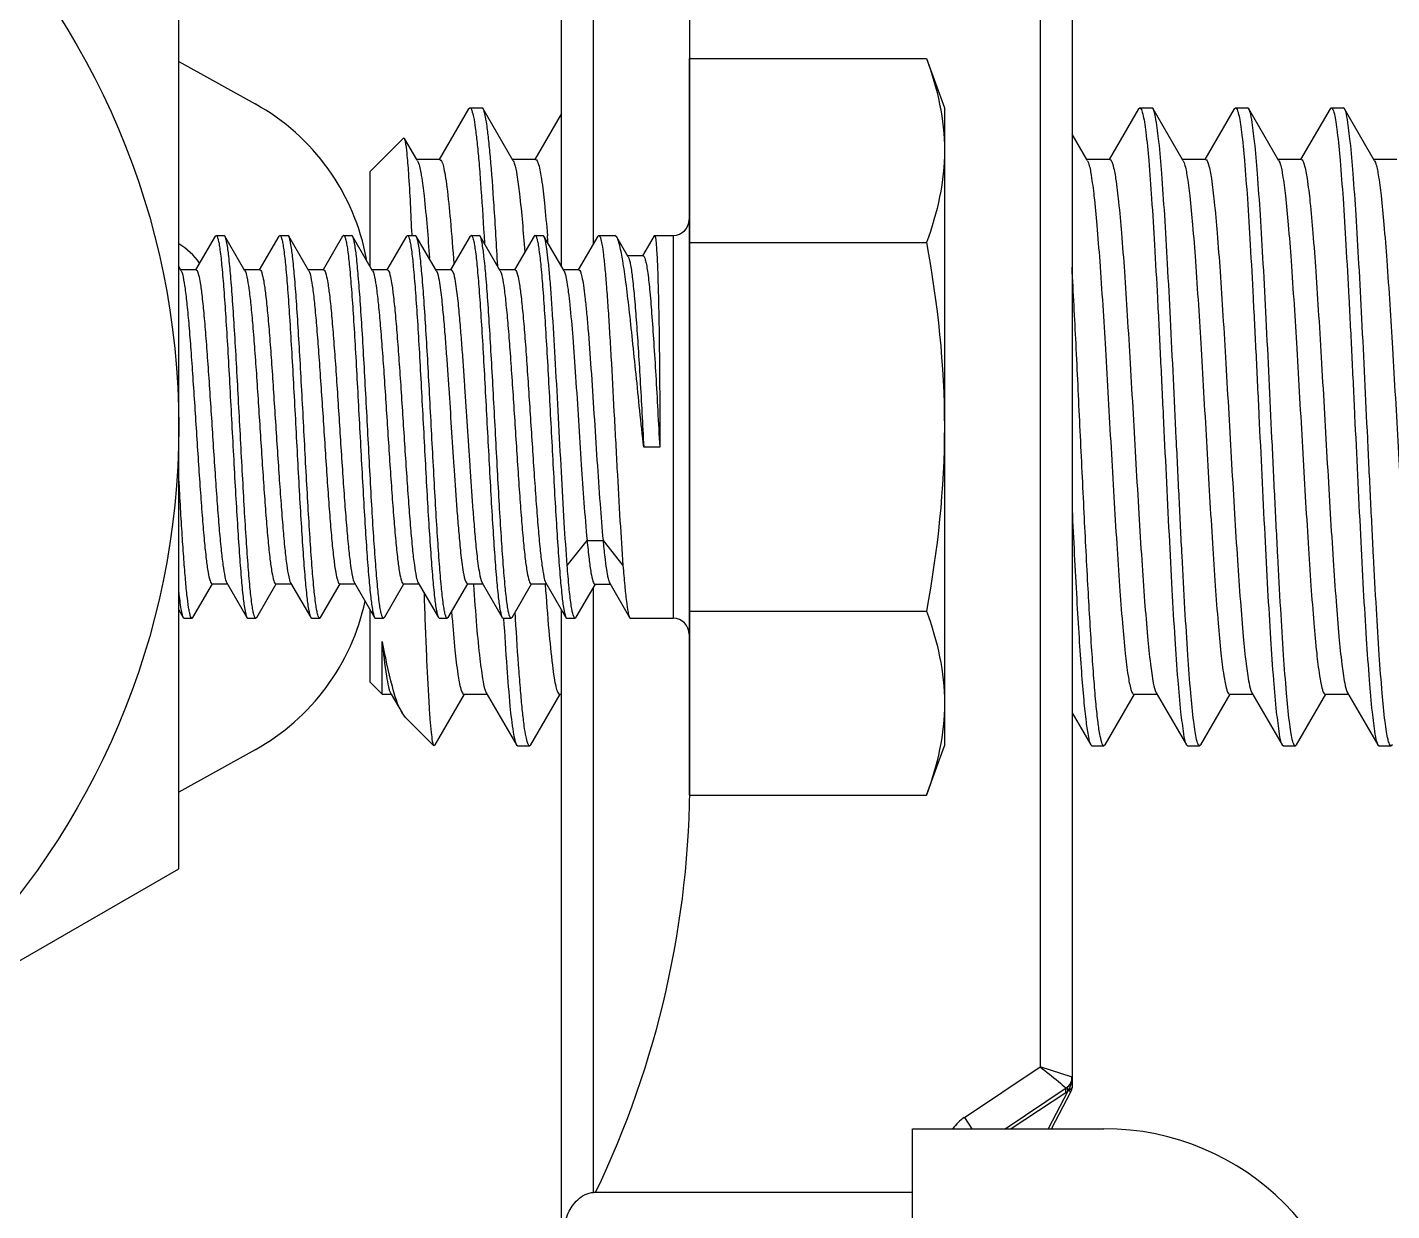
# Model space of a CAD drawing. Extents: x 27938 to 650306, y -92720 to 1524912.
# Drawn here: x 293919.2 to 294109.4, y 822483.8 to 822648.8 of the extents above; entities that cross this region are included whole.
import ezdxf

# ---------------------------------------------------------------- set-up
doc = ezdxf.new("R2010")
doc.units = 0
doc.header["$LTSCALE"] = 1000
doc.header["$MEASUREMENT"] = 0

msp = doc.modelspace()

# ---------------------------------------------------------------- linework, layer by layer
at = {"linetype": 'Continuous'}
for p, q in [((293998.14, 822618.6), (293998.14, 822748.79)), ((293993.69, 822615.42), (293993.69, 822744.34)), ((294011.59, 822544.12), (294011.59, 822716.43)), ((294060.42, 822682.34), (294060.42, 822503.82)), ((294064.87, 822683.77), (294064.87, 822500.97)), ((293940.3, 822531.44), (293940.3, 822654.73)), ((293940.3, 822644.02), (293950.95, 822638.11)), ((294011.48, 822644.45), (294011.48, 822541.71)), ((294011.48, 822644.45), (294044.57, 822644.45)), ((294044.57, 822644.45), (294047.07, 822637.57)), ((293980.72, 822637.42), (293976.61, 822630.36)), ((293980.72, 822637.42), (293980.89, 822637.57)), ((293980.89, 822637.57), (293982.57, 822637.57)), ((293980.89, 822637.57), (293982.57, 822637.57)), ((293980.89, 822637.57), (293980.92, 822637.57)), ((293982.74, 822637.42), (293982.57, 822637.57)), ((293986.94, 822630.18), (293982.74, 822637.42)), ((293993.69, 822636.77), (293989.96, 822630.36)), ((294047.07, 822637.57), (294047.07, 822548.59)), ((294074.14, 822637.42), (294070.04, 822630.36)), ((294074.14, 822637.42), (294074.32, 822637.57)), ((294074.32, 822637.57), (294075.99, 822637.57)), ((294074.32, 822637.57), (294075.99, 822637.57)), ((294074.32, 822637.57), (294074.34, 822637.57)), ((294076.16, 822637.42), (294075.99, 822637.57)), ((294080.36, 822630.18), (294076.16, 822637.42)), ((294087.49, 822637.42), (294083.38, 822630.36)), ((294087.49, 822637.42), (294087.66, 822637.57)), ((294087.66, 822637.57), (294089.34, 822637.57)), ((294087.66, 822637.57), (294089.34, 822637.57)), ((294087.66, 822637.57), (294087.69, 822637.57)), ((294089.51, 822637.42), (294089.34, 822637.57)), ((294093.71, 822630.18), (294089.51, 822637.42)), ((294100.84, 822637.42), (294096.73, 822630.36)), ((294100.84, 822637.42), (294101.01, 822637.57)), ((294101.01, 822637.57), (294102.68, 822637.57)), ((294101.01, 822637.57), (294102.68, 822637.57)), ((294101.01, 822637.57), (294101.03, 822637.57)), ((294102.86, 822637.42), (294102.68, 822637.57)), ((294107.05, 822630.18), (294102.86, 822637.42)), ((293966.99, 822628.67), (293971.66, 822633.34)), ((293971.78, 822633.29), (293971.66, 822633.34)), ((293973.49, 822630.36), (293971.78, 822633.29)), ((294066.91, 822630.36), (294064.87, 822633.88)), ((293966.99, 822615.42), (293966.99, 822628.67)), ((293973.59, 822630.18), (293973.49, 822630.36)), ((293976.72, 822630.36), (293973.49, 822630.36)), ((293990.06, 822630.36), (293986.83, 822630.36)), ((294067.01, 822630.18), (294066.91, 822630.36)), ((294070.14, 822630.36), (294066.91, 822630.36)), ((294067.01, 822630.18), (294067.14, 822629.91)), ((294083.49, 822630.36), (294080.25, 822630.36)), ((294080.36, 822630.18), (294080.48, 822629.92)), ((294096.83, 822630.36), (294093.6, 822630.36)), ((294093.71, 822630.18), (294093.82, 822629.93)), ((294110.18, 822630.36), (294106.95, 822630.36)), ((294107.05, 822630.18), (294107.16, 822629.94)), ((293945.37, 822619.66), (293942.63, 822614.97)), ((293945.37, 822619.66), (293945.5, 822619.77)), ((293945.5, 822619.77), (293946.61, 822619.77)), ((293945.5, 822619.77), (293946.61, 822619.77)), ((293946.74, 822619.66), (293946.61, 822619.77)), ((293949.54, 822614.83), (293946.74, 822619.66)), ((293954.26, 822619.66), (293951.53, 822614.97)), ((293954.26, 822619.66), (293954.39, 822619.77)), ((293954.39, 822619.77), (293955.51, 822619.77)), ((293954.39, 822619.77), (293955.51, 822619.77)), ((293955.64, 822619.66), (293955.51, 822619.77)), ((293958.44, 822614.83), (293955.64, 822619.66)), ((293963.16, 822619.66), (293960.43, 822614.97)), ((293963.16, 822619.66), (293963.29, 822619.77)), ((293963.29, 822619.77), (293964.41, 822619.77)), ((293963.29, 822619.77), (293964.41, 822619.77)), ((293964.54, 822619.66), (293964.41, 822619.77)), ((293967.34, 822614.83), (293964.54, 822619.66)), ((293972.06, 822619.66), (293969.33, 822614.97)), ((293972.06, 822619.66), (293972.19, 822619.77)), ((293972.19, 822619.77), (293973.3, 822619.77)), ((293972.19, 822619.77), (293973.3, 822619.77)), ((293972.83, 822619.86), (293972.83, 822619.91)), ((293973.43, 822619.66), (293973.3, 822619.77)), ((293976.24, 822614.83), (293973.43, 822619.66)), ((293980.96, 822619.66), (293978.22, 822614.97)), ((293980.96, 822619.66), (293981.09, 822619.77)), ((293981.09, 822619.77), (293982.2, 822619.77)), ((293981.09, 822619.77), (293982.2, 822619.77)), ((293982.33, 822619.66), (293982.2, 822619.77)), ((293985.13, 822614.83), (293982.33, 822619.66)), ((293982.87, 822619.74), (293982.87, 822619.7)), ((293982.87, 822619.7), (293982.93, 822618.69)), ((293989.85, 822619.66), (293987.12, 822614.97)), ((293989.85, 822619.66), (293989.98, 822619.77)), ((293989.98, 822619.77), (293991.1, 822619.77)), ((293989.98, 822619.77), (293991.1, 822619.77)), ((293991.23, 822619.66), (293991.1, 822619.77)), ((293994.03, 822614.83), (293991.23, 822619.66)), ((293998.75, 822619.66), (293996.02, 822614.97)), ((293998.75, 822619.66), (293998.88, 822619.77)), ((293998.88, 822619.77), (294001.11, 822619.77)), ((293998.88, 822619.77), (294001.11, 822619.77)), ((294001.39, 822619.53), (294001.11, 822619.77)), ((294002.98, 822616.8), (294001.39, 822619.53)), ((294006.62, 822619.74), (294004.99, 822616.92)), ((294006.62, 822619.74), (294006.66, 822619.77)), ((294006.66, 822619.77), (294009.26, 822619.77)), ((294006.66, 822619.77), (294009.26, 822619.77)), ((294009.26, 822619.77), (294009.26, 822566.39)), ((294011.48, 822618.77), (294044.57, 822618.77)), ((293940.65, 822614.83), (293940.3, 822615.42)), ((294005.06, 822616.92), (294002.91, 822616.92)), ((293942.71, 822614.97), (293940.57, 822614.97)), ((293951.61, 822614.97), (293949.46, 822614.97)), ((293960.51, 822614.97), (293958.36, 822614.97)), ((293969.4, 822614.97), (293967.26, 822614.97)), ((293978.3, 822614.97), (293976.16, 822614.97)), ((293987.2, 822614.97), (293985.05, 822614.97)), ((293996.1, 822614.97), (293993.95, 822614.97)), ((294007.37, 822590.25), (294005.14, 822590.25)), ((293994.47, 822573.74), (293997.24, 822577.22)), ((293997.24, 822577.22), (293999.47, 822577.22)), ((293999.47, 822577.22), (294002.25, 822573.74)), ((293942.29, 822566.5), (293945.01, 822571.19)), ((293944.94, 822571.19), (293947.08, 822571.19)), ((293947, 822571.33), (293949.82, 822566.5)), ((293951.19, 822566.5), (293953.91, 822571.19)), ((293953.83, 822571.19), (293955.98, 822571.19)), ((293955.9, 822571.33), (293958.71, 822566.5)), ((293960.09, 822566.5), (293962.81, 822571.19)), ((293962.73, 822571.19), (293964.88, 822571.19)), ((293964.8, 822571.33), (293967.61, 822566.5)), ((293968.98, 822566.5), (293971.71, 822571.19)), ((293971.63, 822571.19), (293973.77, 822571.19)), ((293973.7, 822571.33), (293976.51, 822566.5)), ((293977.88, 822566.5), (293980.6, 822571.19)), ((293980.53, 822571.19), (293982.67, 822571.19)), ((293982.59, 822571.33), (293985.41, 822566.5)), ((293986.78, 822566.5), (293989.5, 822571.19)), ((293989.42, 822571.19), (293991.57, 822571.19)), ((293991.39, 822571.23), (293991.4, 822571.08)), ((293991.49, 822571.33), (293994.3, 822566.5)), ((293995.74, 822566.52), (293998.41, 822571.13)), ((293998.14, 822486.31), (293998.14, 822570.65)), ((293998.33, 822571.13), (294000.48, 822571.13)), ((294000.4, 822571.26), (294003.18, 822566.49)), ((293940.3, 822567.56), (293940.92, 822566.5)), ((293940.92, 822566.5), (293941.05, 822566.39)), ((293941.05, 822566.39), (293942.16, 822566.39)), ((293941.05, 822566.39), (293942.16, 822566.39)), ((293942.29, 822566.5), (293942.16, 822566.39)), ((293949.82, 822566.5), (293949.94, 822566.39)), ((293949.94, 822566.39), (293951.06, 822566.39)), ((293949.94, 822566.39), (293951.06, 822566.39)), ((293951.19, 822566.5), (293951.06, 822566.39)), ((293958.71, 822566.5), (293958.84, 822566.39)), ((293958.84, 822566.39), (293959.96, 822566.39)), ((293958.84, 822566.39), (293959.96, 822566.39)), ((293959.98, 822566.39), (293959.96, 822566.39)), ((293960.09, 822566.5), (293959.98, 822566.39)), ((293966.99, 822557.49), (293966.99, 822567.56)), ((293967.61, 822566.5), (293967.74, 822566.39)), ((293967.74, 822566.39), (293968.85, 822566.39)), ((293967.74, 822566.39), (293968.85, 822566.39)), ((293968.98, 822566.5), (293968.85, 822566.39)), ((293976.51, 822566.5), (293976.64, 822566.39)), ((293976.64, 822566.39), (293977.75, 822566.39)), ((293976.64, 822566.39), (293977.75, 822566.39)), ((293977.88, 822566.5), (293977.75, 822566.39)), ((293985.41, 822566.5), (293985.53, 822566.39)), ((293985.53, 822566.39), (293986.65, 822566.39)), ((293985.53, 822566.39), (293986.65, 822566.39)), ((293986.78, 822566.5), (293986.65, 822566.39)), ((293987.26, 822566.52), (293987.22, 822567.21)), ((293987.27, 822566.32), (293987.26, 822566.52)), ((293993.69, 822441.82), (293993.69, 822567.56)), ((293994.3, 822566.5), (293994.43, 822566.39)), ((293994.43, 822566.39), (293995.58, 822566.39)), ((293994.43, 822566.39), (293995.58, 822566.39)), ((293995.74, 822566.52), (293995.58, 822566.39)), ((294003.18, 822566.49), (294003.29, 822566.39)), ((294003.29, 822566.39), (294009.26, 822566.39)), ((294003.29, 822566.39), (294009.26, 822566.39)), ((294011.48, 822567.4), (294044.57, 822567.4)), ((293968.69, 822555.8), (293968.69, 822563.17)), ((293966.99, 822557.49), (293968.69, 822555.8)), ((293968.69, 822555.8), (293969.94, 822555.8)), ((293969.84, 822555.98), (293969.94, 822555.8)), ((293969.94, 822555.8), (293971.46, 822553.2)), ((293976.07, 822548.75), (293980.16, 822555.8)), ((293980.05, 822555.8), (293983.29, 822555.8)), ((293983.18, 822555.98), (293987.39, 822548.74)), ((293989.41, 822548.75), (293993.5, 822555.8)), ((293993.4, 822555.8), (293993.69, 822555.8)), ((294069.49, 822548.75), (294073.58, 822555.8)), ((294073.48, 822555.8), (294076.71, 822555.8)), ((294076.61, 822555.98), (294080.82, 822548.74)), ((294082.84, 822548.75), (294086.93, 822555.8)), ((294086.82, 822555.8), (294090.06, 822555.8)), ((294089.95, 822555.98), (294094.16, 822548.74)), ((294096.18, 822548.75), (294100.27, 822555.8)), ((294100.17, 822555.8), (294103.4, 822555.8)), ((294103.3, 822555.98), (294107.51, 822548.74)), ((293971.92, 822552.57), (293971.46, 822553.2)), ((293971.92, 822552.57), (293975.89, 822548.59)), ((294064.87, 822553.22), (294067.47, 822548.74)), ((293950.95, 822548.05), (293940.3, 822542.15)), ((293975.89, 822548.59), (293975.87, 822548.63)), ((293976.07, 822548.75), (293975.89, 822548.59)), ((293987.39, 822548.74), (293987.57, 822548.59)), ((293987.57, 822548.59), (293989.24, 822548.59)), ((293987.57, 822548.59), (293989.24, 822548.59)), ((293989.24, 822548.59), (293989.21, 822548.6)), ((293989.41, 822548.75), (293989.24, 822548.59)), ((294044.57, 822541.71), (294047.07, 822548.59)), ((294067.47, 822548.74), (294067.64, 822548.59)), ((294067.64, 822548.59), (294069.32, 822548.59)), ((294067.64, 822548.59), (294069.32, 822548.59)), ((294069.32, 822548.59), (294069.29, 822548.6)), ((294069.49, 822548.75), (294069.32, 822548.59)), ((294080.82, 822548.74), (294080.99, 822548.59)), ((294080.99, 822548.59), (294082.66, 822548.59)), ((294080.99, 822548.59), (294082.66, 822548.59)), ((294082.66, 822548.59), (294082.64, 822548.6)), ((294082.84, 822548.75), (294082.66, 822548.59)), ((294094.16, 822548.74), (294094.34, 822548.59)), ((294094.34, 822548.59), (294096.01, 822548.59)), ((294094.34, 822548.59), (294096.01, 822548.59)), ((294096.01, 822548.59), (294095.98, 822548.6)), ((294096.18, 822548.75), (294096.01, 822548.59)), ((294107.51, 822548.74), (294107.68, 822548.59)), ((294107.68, 822548.59), (294109.36, 822548.59)), ((294107.68, 822548.59), (294109.36, 822548.59)), ((294109.36, 822548.59), (294109.33, 822548.6)), ((294109.53, 822548.75), (294109.36, 822548.59)), ((294011.48, 822541.71), (294044.57, 822541.71)), ((293833.53, 822469.79), (293940.3, 822531.44)), ((294049.85, 822496.77), (294060.42, 822503.82)), ((294064.87, 822502.39), (294060.42, 822503.82)), ((294055.52, 822495.21), (294064.07, 822500.91)), ((294064, 822500.22), (294056.4, 822495.21)), ((294064.29, 822500.44), (294061.54, 822495.21)), ((294062, 822495.21), (294064.71, 822500.34)), ((294064.19, 822500.7), (294064.29, 822500.44)), ((294064.25, 822500.97), (294064.26, 822501.03)), ((294064.26, 822501.03), (294064.3, 822501.09)), ((294064.33, 822500.48), (294064.29, 822500.44)), ((294064.36, 822500.53), (294064.33, 822500.48)), ((294064.35, 822500.54), (294064.72, 822500.34)), ((294049.85, 822496.77), (294050.89, 822495.21)), ((294042.62, 822472.97), (294042.62, 822495.21)), ((294042.62, 822495.21), (294069.32, 822495.21)), ((294042.62, 822486.31), (293998.14, 822486.31))]:
    msp.add_line(p, q, dxfattribs=at)
msp.add_circle((293833.53, 822593.08), 106.77, dxfattribs=at)
for centre, radius, start, end in [((293935.85, 822610.88), 31.14, 10.3451, 61), ((294009.26, 822622), 2.22, 270, 0), ((293945.5, 822619.7), 0.076, 79.1048, 89.9615), ((293954.39, 822619.7), 0.076, 79.2688, 89.9632), ((293963.29, 822619.7), 0.076, 79.0989, 89.9614), ((293972.19, 822619.7), 0.076, 79.2557, 89.963), ((293981.09, 822619.7), 0.076, 79.0953, 89.9614), ((293989.98, 822619.7), 0.076, 79.2241, 89.9627), ((293654.45, 822592.26), 338.38, 4.4984, 4.6578), ((293998.88, 822619.7), 0.0759, 79.6399, 89.9669), ((293935.85, 822610.88), 8.9, 34.3268, 59.8898), ((293935.85, 822575.29), 31.14, 299, 347.8939), ((293942.16, 822566.47), 0.076, 258.9741, 269.9601), ((293951.06, 822566.47), 0.076, 258.9891, 269.9603), ((293968.85, 822566.47), 0.076, 258.9914, 269.9603), ((293977.75, 822566.47), 0.0761, 258.9113, 269.9594), ((294314.47, 822593.81), 337.18, 184.5127, 184.6506), ((293986.65, 822566.47), 0.076, 259.0043, 269.9604), ((293995.58, 822566.48), 0.0861, 264.1854, 269.9947), ((294009.26, 822564.16), 2.22, 0, 90), ((293878.05, 822544.12), 133.54, 334.351, 0), ((294063.09, 822502.39), 1.78, 303.6901, 0), ((294060.81, 822502.39), 4.05, 350.5318, 0.0397), ((294062.3, 822502.82), 3.1, 303.3657, 309.9733), ((294064.17, 822501.34), 0.816, 283.0088, 289.662), ((294062.29, 822501.88), 2.49, 327.7436, 331.1962), ((294064.13, 822501.44), 0.928, 289.6457, 294.8196), ((294062.17, 822501.95), 2.62, 331.176, 332.2111), ((294061.99, 822502.04), 2.82, 332.2609, 337.0902), ((294064.08, 822501.56), 1.05, 294.8124, 299.1852), ((294061.67, 822502.17), 3.16, 337.0808, 341.6139), ((294064.02, 822501.67), 1.18, 299.1761, 302.7458), ((294064.09, 822501.56), 1.04, 302.6852, 304.7374), ((294053.3, 822491.59), 6.23, 123.6901, 144.1235), ((294069.32, 822459.62), 35.59, 0, 90)]:
    msp.add_arc(centre, radius, start, end, dxfattribs=at)
for points, knots in [([(294044.57, 822644.45), (294045.33, 822642.37), (294046.59, 822638.16), (294047.07, 822633.77), (294047.07, 822631.61)], [0, 0, 0, 0, 0.506411, 1, 1, 1, 1]), ([(293980.92, 822637.57), (293981.06, 822637.53), (293981.24, 822637), (293981.46, 822636.14), (293981.68, 822634.6), (293981.92, 822632.58), (293982.16, 822630.02), (293982.5, 822625.69), (293982.72, 822622.21), (293982.87, 822619.74)], [0, 0, 0, 0, 0.023672, 0.077003, 0.161165, 0.275446, 0.418458, 0.588412, 1, 1, 1, 1]), ([(293984.78, 822615.53), (293984.62, 822618.36), (293984.32, 822623.42), (293983.9, 822629.35), (293983.53, 822633.1), (293983.3, 822635.08), (293983.05, 822636.46), (293982.87, 822637.19), (293982.74, 822637.42)], [0, 0, 0, 0, 0.385911, 0.691592, 0.808742, 0.899832, 0.963715, 1, 1, 1, 1]), ([(294074.34, 822637.57), (294074.45, 822637.54), (294074.61, 822637.18), (294074.78, 822636.56), (294074.98, 822635.49), (294075.27, 822633.36), (294075.61, 822629.78), (294076, 822624.53), (294076.39, 822618.15), (294076.79, 822610.86), (294077.18, 822602.93), (294077.71, 822591.91), (294078.23, 822581.01), (294078.77, 822570.63), (294079.16, 822563.88), (294079.56, 822558.2), (294079.92, 822553.74), (294080.34, 822550.77), (294080.56, 822549.19), (294080.82, 822548.74)], [0, 0, 0, 0, 0.003605, 0.011246, 0.023192, 0.039401, 0.084083, 0.143772, 0.216343, 0.299189, 0.389323, 0.483494, 0.670333, 0.756261, 0.832983, 0.897738, 0.948215, 0.982645, 1, 1, 1, 1]), ([(294082.64, 822548.6), (294082.53, 822548.62), (294082.37, 822548.98), (294082.2, 822549.61), (294082, 822550.68), (294081.71, 822552.81), (294081.37, 822556.39), (294080.98, 822561.63), (294080.59, 822568.01), (294080.19, 822575.3), (294079.8, 822583.23), (294079.27, 822594.25), (294078.75, 822605.15), (294078.21, 822615.52), (294077.82, 822622.28), (294077.42, 822627.96), (294077.07, 822632.42), (294076.64, 822635.39), (294076.42, 822636.97), (294076.16, 822637.42)], [0, 0, 0, 0, 0.00361, 0.011255, 0.023204, 0.039415, 0.084097, 0.143782, 0.216343, 0.299177, 0.389297, 0.483455, 0.670273, 0.756196, 0.832918, 0.89768, 0.94817, 0.98262, 1, 1, 1, 1]), ([(294087.69, 822637.57), (294087.79, 822637.54), (294087.96, 822637.18), (294088.13, 822636.56), (294088.33, 822635.49), (294088.62, 822633.35), (294088.96, 822629.78), (294089.35, 822624.53), (294089.74, 822618.15), (294090.13, 822610.86), (294090.53, 822602.92), (294091.06, 822591.9), (294091.57, 822581.01), (294092.12, 822570.63), (294092.51, 822563.88), (294092.91, 822558.19), (294093.26, 822553.74), (294093.69, 822550.77), (294093.9, 822549.19), (294094.16, 822548.74)], [0, 0, 0, 0, 0.003608, 0.011251, 0.0232, 0.039412, 0.0841, 0.143792, 0.216367, 0.299219, 0.389358, 0.48353, 0.670361, 0.756278, 0.832994, 0.897746, 0.94822, 0.982647, 1, 1, 1, 1]), ([(294095.98, 822548.6), (294095.88, 822548.62), (294095.71, 822548.98), (294095.54, 822549.61), (294095.35, 822550.68), (294095.06, 822552.81), (294094.72, 822556.39), (294094.33, 822561.63), (294093.94, 822568.01), (294093.54, 822575.3), (294093.14, 822583.24), (294092.62, 822594.26), (294092.1, 822605.15), (294091.56, 822615.53), (294091.17, 822622.28), (294090.76, 822627.96), (294090.41, 822632.42), (294089.99, 822635.39), (294089.77, 822636.97), (294089.51, 822637.42)], [0, 0, 0, 0, 0.00361, 0.011257, 0.023207, 0.03942, 0.084107, 0.143795, 0.216358, 0.299194, 0.38932, 0.48348, 0.67029, 0.756208, 0.832927, 0.897686, 0.948174, 0.982621, 1, 1, 1, 1]), ([(294101.03, 822637.57), (294101.14, 822637.54), (294101.31, 822637.18), (294101.48, 822636.56), (294101.67, 822635.49), (294101.96, 822633.36), (294102.3, 822629.78), (294102.69, 822624.54), (294103.08, 822618.15), (294103.48, 822610.86), (294103.88, 822602.93), (294104.4, 822591.91), (294104.92, 822581.01), (294105.46, 822570.63), (294105.85, 822563.88), (294106.26, 822558.2), (294106.61, 822553.74), (294107.03, 822550.77), (294107.25, 822549.19), (294107.51, 822548.74)], [0, 0, 0, 0, 0.003605, 0.011246, 0.023191, 0.0394, 0.084081, 0.143769, 0.21634, 0.299187, 0.389322, 0.483492, 0.670333, 0.756258, 0.832977, 0.897734, 0.948214, 0.982646, 1, 1, 1, 1]), ([(294109.33, 822548.6), (294109.23, 822548.62), (294109.06, 822548.98), (294108.89, 822549.6), (294108.69, 822550.68), (294108.4, 822552.81), (294108.06, 822556.39), (294107.67, 822561.63), (294107.28, 822568.01), (294106.89, 822575.3), (294106.49, 822583.23), (294105.96, 822594.25), (294105.45, 822605.15), (294104.9, 822615.52), (294104.51, 822622.28), (294104.11, 822627.96), (294103.76, 822632.42), (294103.33, 822635.39), (294103.12, 822636.97), (294102.86, 822637.42)], [0, 0, 0, 0, 0.003609, 0.011254, 0.023203, 0.039414, 0.084098, 0.143785, 0.216348, 0.299182, 0.389306, 0.483467, 0.670283, 0.7562, 0.83292, 0.897683, 0.948173, 0.982621, 1, 1, 1, 1]), ([(293971.91, 822632.89), (293971.9, 822632.94), (293971.87, 822633.07), (293971.83, 822633.21), (293971.78, 822633.29)], [0, 0, 0, 0, 0.32729, 1, 1, 1, 1]), ([(293972.83, 822619.91), (293972.7, 822622.77), (293972.53, 822626.55), (293972.19, 822630.87), (293972.03, 822632.35), (293971.91, 822632.89)], [0, 0, 0, 0, 0.658368, 0.872259, 1, 1, 1, 1]), ([(294047.07, 822631.61), (294047.07, 822629.45), (294046.59, 822625.06), (294045.33, 822620.85), (294044.57, 822618.77)], [0, 0, 0, 0, 0.493589, 1, 1, 1, 1]), ([(293973.74, 822629.83), (293973.93, 822629.28), (293974.2, 822627.75), (293974.76, 822623.35), (293975.05, 822619.5), (293975.27, 822616.6)], [0, 0, 0, 0, 0.131654, 0.346807, 1, 1, 1, 1]), ([(293976.72, 822630.36), (293976.83, 822630.36), (293977.06, 822629.96), (293977.24, 822629.27), (293977.49, 822628.03), (293977.83, 822625.56), (293978.24, 822621.41), (293978.52, 822617.83), (293978.66, 822615.79)], [0, 0, 0, 0, 0.023282, 0.075204, 0.158212, 0.271837, 0.585296, 1, 1, 1, 1]), ([(293987.08, 822629.84), (293987.26, 822629.32), (293987.52, 822627.9), (293988.06, 822623.8), (293988.34, 822620.22), (293988.54, 822617.53)], [0, 0, 0, 0, 0.132644, 0.347693, 1, 1, 1, 1]), ([(293990.06, 822630.36), (293990.15, 822630.36), (293990.35, 822630.09), (293990.62, 822629.21), (293990.98, 822627.17), (293991.35, 822623.88), (293991.58, 822621.25), (293991.71, 822619.74)], [0, 0, 0, 0, 0.024869, 0.076568, 0.270487, 0.581865, 1, 1, 1, 1]), ([(294067.14, 822629.91), (294067.34, 822629.35), (294067.61, 822627.79), (294067.99, 822624.89), (294068.36, 822620.88), (294068.92, 822613.77), (294069.56, 822603.42), (294070.17, 822592.47), (294070.69, 822583.43), (294071.08, 822577), (294071.47, 822571.13), (294071.85, 822566.02), (294072.24, 822561.84), (294072.59, 822558.77), (294072.94, 822556.88), (294073.2, 822556.05), (294073.39, 822555.8), (294073.48, 822555.8)], [0, 0, 0, 0, 0.023657, 0.063412, 0.118049, 0.185727, 0.350546, 0.535324, 0.627293, 0.714724, 0.794598, 0.864159, 0.92102, 0.963257, 0.989538, 0.996565, 1, 1, 1, 1]), ([(294070.14, 822630.36), (294070.23, 822630.36), (294070.42, 822630.1), (294070.69, 822629.24), (294071.04, 822627.27), (294071.41, 822624.09), (294071.8, 822619.76), (294072.19, 822614.48), (294072.58, 822608.42), (294072.98, 822601.81), (294073.51, 822592.59), (294074.02, 822583.45), (294074.56, 822574.73), (294074.96, 822569.02), (294075.35, 822564.18), (294075.72, 822560.37), (294076.12, 822557.77), (294076.37, 822556.39), (294076.61, 822555.98)], [0, 0, 0, 0, 0.003516, 0.010771, 0.037949, 0.081609, 0.140308, 0.211978, 0.294061, 0.383613, 0.477416, 0.664254, 0.750572, 0.827952, 0.893624, 0.945254, 0.981055, 1, 1, 1, 1]), ([(294080.48, 822629.92), (294080.68, 822629.37), (294080.96, 822627.81), (294081.34, 822624.92), (294081.71, 822620.91), (294082.26, 822613.8), (294082.9, 822603.45), (294083.52, 822592.5), (294084.04, 822583.46), (294084.43, 822577.03), (294084.81, 822571.15), (294085.2, 822566.04), (294085.58, 822561.85), (294085.94, 822558.78), (294086.29, 822556.88), (294086.55, 822556.05), (294086.74, 822555.8), (294086.82, 822555.8)], [0, 0, 0, 0, 0.023519, 0.06316, 0.117709, 0.18533, 0.350118, 0.534956, 0.626978, 0.714471, 0.794408, 0.86403, 0.920944, 0.963223, 0.989529, 0.996563, 1, 1, 1, 1]), ([(294083.49, 822630.36), (294083.57, 822630.36), (294083.77, 822630.1), (294084.03, 822629.24), (294084.39, 822627.27), (294084.75, 822624.09), (294085.14, 822619.76), (294085.53, 822614.48), (294085.93, 822608.42), (294086.32, 822601.81), (294086.85, 822592.59), (294087.37, 822583.45), (294087.91, 822574.73), (294088.3, 822569.02), (294088.7, 822564.18), (294089.06, 822560.37), (294089.47, 822557.77), (294089.71, 822556.39), (294089.95, 822555.98)], [0, 0, 0, 0, 0.003516, 0.010771, 0.037949, 0.081609, 0.140308, 0.211978, 0.294061, 0.383613, 0.477416, 0.664254, 0.750572, 0.827952, 0.893624, 0.945254, 0.981055, 1, 1, 1, 1]), ([(294093.82, 822629.93), (294094.03, 822629.38), (294094.3, 822627.83), (294094.68, 822624.94), (294095.05, 822620.94), (294095.6, 822613.84), (294096.24, 822603.49), (294096.86, 822592.53), (294097.38, 822583.49), (294097.77, 822577.05), (294098.16, 822571.16), (294098.54, 822566.05), (294098.93, 822561.85), (294099.29, 822558.78), (294099.63, 822556.88), (294099.89, 822556.05), (294100.08, 822555.8), (294100.17, 822555.8)], [0, 0, 0, 0, 0.023381, 0.062907, 0.11737, 0.184933, 0.349689, 0.534588, 0.626663, 0.714217, 0.794218, 0.863901, 0.920868, 0.963188, 0.98952, 0.996561, 1, 1, 1, 1]), ([(294096.83, 822630.36), (294096.92, 822630.36), (294097.12, 822630.1), (294097.38, 822629.24), (294097.73, 822627.27), (294098.1, 822624.09), (294098.49, 822619.76), (294098.88, 822614.48), (294099.27, 822608.42), (294099.67, 822601.81), (294100.2, 822592.59), (294100.71, 822583.45), (294101.26, 822574.73), (294101.65, 822569.02), (294102.04, 822564.18), (294102.41, 822560.37), (294102.81, 822557.77), (294103.06, 822556.39), (294103.3, 822555.98)], [0, 0, 0, 0, 0.003516, 0.010771, 0.037949, 0.081609, 0.140308, 0.211978, 0.294061, 0.383613, 0.477416, 0.664254, 0.750571, 0.827952, 0.893624, 0.945254, 0.981055, 1, 1, 1, 1]), ([(294107.16, 822629.94), (294107.37, 822629.39), (294107.64, 822627.85), (294108.02, 822624.97), (294108.39, 822620.98), (294108.95, 822613.88), (294109.59, 822603.53), (294110.21, 822592.56), (294110.73, 822583.52), (294111.12, 822577.07), (294111.51, 822571.18), (294111.89, 822566.06), (294112.27, 822561.86), (294112.63, 822558.78), (294112.98, 822556.88), (294113.24, 822556.05), (294113.43, 822555.8), (294113.52, 822555.8)], [0, 0, 0, 0, 0.023243, 0.062653, 0.117029, 0.184534, 0.349259, 0.534218, 0.626347, 0.713963, 0.794028, 0.863772, 0.920792, 0.963153, 0.989511, 0.996558, 1, 1, 1, 1]), ([(293945.51, 822619.77), (293945.58, 822619.76), (293945.69, 822619.55), (293945.8, 822619.18), (293945.94, 822618.54), (293946.13, 822617.27), (293946.35, 822615.14), (293946.61, 822612.01), (293946.87, 822608.2), (293947.14, 822603.85), (293947.4, 822599.11), (293947.66, 822594.15), (293947.93, 822589.16), (293948.19, 822584.3), (293948.46, 822579.76), (293948.72, 822575.7), (293948.98, 822572.27), (293949.23, 822569.58), (293949.45, 822567.85), (293949.65, 822566.92), (293949.75, 822566.61), (293949.82, 822566.5)], [0, 0, 0, 0, 0.003708, 0.011331, 0.023205, 0.039308, 0.083699, 0.143025, 0.215195, 0.297631, 0.387378, 0.481219, 0.575789, 0.667691, 0.753629, 0.830521, 0.895618, 0.946611, 0.981731, 0.992985, 1, 1, 1, 1]), ([(293951.04, 822566.39), (293950.98, 822566.4), (293950.86, 822566.61), (293950.75, 822566.99), (293950.62, 822567.62), (293950.43, 822568.89), (293950.2, 822571.02), (293949.94, 822574.15), (293949.68, 822577.96), (293949.42, 822582.31), (293949.16, 822587.05), (293948.89, 822592.01), (293948.63, 822597), (293948.36, 822601.86), (293948.1, 822606.4), (293947.84, 822610.46), (293947.58, 822613.89), (293947.32, 822616.58), (293947.1, 822618.31), (293946.9, 822619.24), (293946.8, 822619.55), (293946.74, 822619.66)], [0, 0, 0, 0, 0.003711, 0.011337, 0.023212, 0.039315, 0.083701, 0.143019, 0.215177, 0.2976, 0.387333, 0.481165, 0.575727, 0.667621, 0.753554, 0.830449, 0.895556, 0.946563, 0.981704, 0.992971, 1, 1, 1, 1]), ([(293954.41, 822619.77), (293954.47, 822619.76), (293954.59, 822619.55), (293954.7, 822619.18), (293954.83, 822618.54), (293955.02, 822617.27), (293955.25, 822615.14), (293955.51, 822612.02), (293955.77, 822608.21), (293956.03, 822603.85), (293956.3, 822599.11), (293956.56, 822594.15), (293956.83, 822589.16), (293957.09, 822584.3), (293957.35, 822579.76), (293957.62, 822575.7), (293957.87, 822572.27), (293958.13, 822569.58), (293958.35, 822567.85), (293958.55, 822566.92), (293958.65, 822566.61), (293958.71, 822566.5)], [0, 0, 0, 0, 0.003703, 0.01132, 0.023187, 0.039284, 0.083664, 0.142983, 0.215146, 0.297577, 0.387325, 0.481173, 0.575752, 0.667661, 0.753607, 0.830509, 0.895614, 0.946609, 0.98173, 0.992984, 1, 1, 1, 1]), ([(293959.96, 822566.39), (293959.9, 822566.39), (293959.77, 822566.58), (293959.67, 822566.94), (293959.53, 822567.55), (293959.34, 822568.8), (293959.11, 822570.91), (293958.85, 822574.01), (293958.59, 822577.81), (293958.33, 822582.16), (293958.06, 822586.9), (293957.8, 822591.87), (293957.53, 822596.89), (293957.27, 822601.76), (293957, 822606.32), (293956.74, 822610.4), (293956.48, 822613.86), (293956.22, 822616.56), (293956, 822618.3), (293955.8, 822619.24), (293955.7, 822619.55), (293955.64, 822619.66)], [0, 0, 0, 0, 0.003386, 0.010605, 0.022094, 0.037845, 0.081651, 0.140562, 0.21249, 0.294853, 0.384679, 0.47873, 0.573605, 0.66588, 0.752224, 0.829521, 0.894986, 0.946281, 0.981617, 0.992941, 1, 1, 1, 1]), ([(293963.31, 822619.77), (293963.37, 822619.76), (293963.49, 822619.55), (293963.6, 822619.18), (293963.73, 822618.54), (293963.92, 822617.27), (293964.15, 822615.14), (293964.41, 822612.01), (293964.67, 822608.2), (293964.93, 822603.85), (293965.19, 822599.11), (293965.46, 822594.15), (293965.72, 822589.16), (293965.99, 822584.3), (293966.25, 822579.76), (293966.51, 822575.7), (293966.77, 822572.27), (293967.03, 822569.58), (293967.25, 822567.85), (293967.45, 822566.92), (293967.55, 822566.61), (293967.61, 822566.5)], [0, 0, 0, 0, 0.003708, 0.011332, 0.023206, 0.039309, 0.083701, 0.143026, 0.215196, 0.297631, 0.387378, 0.481219, 0.575788, 0.66769, 0.753628, 0.830521, 0.895618, 0.94661, 0.98173, 0.992985, 1, 1, 1, 1]), ([(293968.84, 822566.39), (293968.77, 822566.4), (293968.66, 822566.61), (293968.55, 822566.99), (293968.42, 822567.62), (293968.22, 822568.89), (293968, 822571.02), (293967.74, 822574.15), (293967.48, 822577.96), (293967.21, 822582.31), (293966.95, 822587.05), (293966.69, 822592.01), (293966.42, 822597), (293966.16, 822601.86), (293965.9, 822606.4), (293965.63, 822610.46), (293965.37, 822613.89), (293965.12, 822616.58), (293964.9, 822618.31), (293964.7, 822619.24), (293964.6, 822619.55), (293964.54, 822619.66)], [0, 0, 0, 0, 0.003711, 0.011337, 0.023212, 0.039314, 0.0837, 0.143018, 0.215176, 0.297599, 0.387332, 0.481164, 0.575726, 0.667621, 0.753554, 0.830449, 0.895556, 0.946563, 0.981704, 0.992971, 1, 1, 1, 1]), ([(293972.2, 822619.77), (293972.27, 822619.76), (293972.38, 822619.55), (293972.5, 822619.18), (293972.63, 822618.54), (293972.82, 822617.27), (293973.05, 822615.14), (293973.3, 822612.02), (293973.57, 822608.21), (293973.83, 822603.85), (293974.09, 822599.11), (293974.36, 822594.15), (293974.62, 822589.16), (293974.88, 822584.3), (293975.15, 822579.76), (293975.41, 822575.7), (293975.67, 822572.27), (293975.93, 822569.58), (293976.14, 822567.85), (293976.35, 822566.92), (293976.45, 822566.61), (293976.51, 822566.5)], [0, 0, 0, 0, 0.003703, 0.011321, 0.023188, 0.039286, 0.083667, 0.142986, 0.21515, 0.297581, 0.387329, 0.481177, 0.575755, 0.667664, 0.753609, 0.83051, 0.895615, 0.94661, 0.98173, 0.992984, 1, 1, 1, 1]), ([(293977.74, 822566.39), (293977.67, 822566.4), (293977.56, 822566.61), (293977.44, 822566.99), (293977.31, 822567.62), (293977.12, 822568.89), (293976.89, 822571.02), (293976.64, 822574.15), (293976.37, 822577.96), (293976.11, 822582.31), (293975.85, 822587.05), (293975.58, 822592.01), (293975.32, 822597), (293975.06, 822601.86), (293974.79, 822606.4), (293974.53, 822610.46), (293974.27, 822613.89), (293974.01, 822616.58), (293973.8, 822618.31), (293973.59, 822619.24), (293973.5, 822619.55), (293973.43, 822619.66)], [0, 0, 0, 0, 0.003714, 0.011343, 0.023221, 0.039327, 0.08372, 0.14304, 0.215198, 0.297619, 0.387351, 0.481178, 0.575732, 0.667622, 0.753555, 0.83045, 0.895556, 0.946562, 0.981703, 0.992971, 1, 1, 1, 1]), ([(293981.1, 822619.77), (293981.17, 822619.76), (293981.28, 822619.55), (293981.39, 822619.18), (293981.53, 822618.54), (293981.72, 822617.27), (293981.94, 822615.14), (293982.2, 822612.01), (293982.46, 822608.2), (293982.73, 822603.85), (293982.99, 822599.11), (293983.25, 822594.15), (293983.52, 822589.16), (293983.78, 822584.3), (293984.05, 822579.76), (293984.31, 822575.7), (293984.57, 822572.27), (293984.82, 822569.58), (293985.04, 822567.85), (293985.24, 822566.92), (293985.34, 822566.61), (293985.41, 822566.5)], [0, 0, 0, 0, 0.003708, 0.011332, 0.023206, 0.03931, 0.083702, 0.143027, 0.215196, 0.297632, 0.387379, 0.481219, 0.575788, 0.66769, 0.753628, 0.830521, 0.895618, 0.946611, 0.98173, 0.992985, 1, 1, 1, 1]), ([(293986.63, 822566.39), (293986.57, 822566.4), (293986.45, 822566.61), (293986.34, 822566.99), (293986.21, 822567.62), (293986.02, 822568.89), (293985.79, 822571.02), (293985.53, 822574.15), (293985.27, 822577.96), (293985.01, 822582.31), (293984.75, 822587.05), (293984.48, 822592.01), (293984.22, 822597), (293983.95, 822601.86), (293983.69, 822606.4), (293983.43, 822610.46), (293983.17, 822613.89), (293982.91, 822616.58), (293982.69, 822618.31), (293982.49, 822619.24), (293982.39, 822619.55), (293982.33, 822619.66)], [0, 0, 0, 0, 0.003711, 0.011336, 0.02321, 0.039312, 0.083698, 0.143015, 0.215173, 0.297594, 0.387327, 0.481159, 0.575721, 0.667617, 0.753551, 0.830448, 0.895556, 0.946563, 0.981704, 0.992971, 1, 1, 1, 1]), ([(293990, 822619.77), (293990.06, 822619.76), (293990.18, 822619.55), (293990.29, 822619.18), (293990.42, 822618.54), (293990.61, 822617.27), (293990.84, 822615.14), (293991.1, 822612.02), (293991.36, 822608.21), (293991.62, 822603.85), (293991.89, 822599.11), (293992.15, 822594.15), (293992.42, 822589.16), (293992.68, 822584.3), (293992.94, 822579.76), (293993.21, 822575.7), (293993.46, 822572.27), (293993.72, 822569.58), (293993.94, 822567.85), (293994.14, 822566.92), (293994.24, 822566.61), (293994.3, 822566.5)], [0, 0, 0, 0, 0.003704, 0.011323, 0.023191, 0.03929, 0.083673, 0.142993, 0.215158, 0.297591, 0.387338, 0.481186, 0.575764, 0.667671, 0.753614, 0.830513, 0.895616, 0.946611, 0.98173, 0.992985, 1, 1, 1, 1]), ([(293994.47, 822573.74), (293994.32, 822575.73), (293994.03, 822580.08), (293993.65, 822586.96), (293993.26, 822594.33), (293992.87, 822601.61), (293992.53, 822607.33), (293992.25, 822611.42), (293992.06, 822613.96), (293991.86, 822616.08), (293991.67, 822617.73), (293991.47, 822618.87), (293991.34, 822619.47), (293991.23, 822619.66)], [0, 0, 0, 0, 0.130118, 0.283774, 0.448524, 0.611007, 0.75805, 0.821983, 0.877746, 0.924216, 0.960473, 0.985838, 1, 1, 1, 1]), ([(293998.89, 822619.77), (293998.94, 822619.76), (293999.03, 822619.64), (293999.18, 822619.24), (293999.36, 822618.35), (293999.55, 822616.9), (293999.76, 822614.91), (293999.96, 822612.46), (294000.17, 822609.58), (294000.37, 822606.33), (294000.66, 822601.5), (294001, 822595.13), (294001.4, 822587.49), (294001.8, 822580.34), (294002.09, 822575.81), (294002.25, 822573.74)], [0, 0, 0, 0, 0.003023, 0.008655, 0.02883, 0.060884, 0.10423, 0.157961, 0.220923, 0.291749, 0.368894, 0.535298, 0.705669, 0.865188, 1, 1, 1, 1]), ([(294005.14, 822590.25), (294004.76, 822593.64), (294004.26, 822598.63), (294003.6, 822605.05), (294003.14, 822609.33), (294002.7, 822613.01), (294002.29, 822615.96), (294001.89, 822618.05), (294001.6, 822619.17), (294001.39, 822619.53)], [0, 0, 0, 0, 0.346094, 0.50857, 0.65594, 0.782806, 0.884568, 0.957661, 1, 1, 1, 1]), ([(294006.66, 822619.77), (294006.66, 822619.77), (294006.67, 822619.77), (294006.67, 822619.77), (294006.67, 822619.77)], [0, 0, 0, 0, 0.495092, 1, 1, 1, 1]), ([(294006.67, 822619.77), (294006.73, 822619.76), (294006.76, 822619.48), (294006.85, 822619.08), (294006.9, 822618.31), (294006.97, 822617.31), (294007.03, 822616.03), (294007.09, 822614.51), (294007.15, 822612.75), (294007.22, 822610), (294007.29, 822606.15), (294007.35, 822601.13), (294007.38, 822595.77), (294007.38, 822592.11), (294007.37, 822590.25)], [0, 0, 0, 0, 0.006277, 0.021923, 0.047061, 0.081471, 0.124793, 0.17657, 0.236243, 0.303168, 0.455809, 0.627887, 0.811933, 1, 1, 1, 1]), ([(294002.98, 822616.8), (294003.05, 822616.68), (294003.15, 822616.37), (294003.36, 822615.44), (294003.59, 822613.74), (294003.85, 822611.12), (294004.11, 822607.81), (294004.38, 822603.92), (294004.73, 822598.01), (294004.98, 822593.4), (294005.14, 822590.25)], [0, 0, 0, 0, 0.014497, 0.037247, 0.107063, 0.207049, 0.333333, 0.481179, 0.645288, 1, 1, 1, 1]), ([(294005.06, 822616.92), (294005.13, 822616.92), (294005.27, 822616.71), (294005.39, 822616.32), (294005.54, 822615.64), (294005.75, 822614.28), (294006, 822612.01), (294006.27, 822608.69), (294006.55, 822604.69), (294006.83, 822600.16), (294007.1, 822595.29), (294007.28, 822591.95), (294007.37, 822590.25)], [0, 0, 0, 0, 0.007534, 0.023454, 0.048663, 0.083048, 0.177833, 0.303692, 0.455223, 0.626216, 0.810017, 1, 1, 1, 1]), ([(293940.65, 822614.83), (293940.79, 822614.58), (293940.97, 822613.74), (293941.23, 822612.17), (293941.48, 822609.9), (293941.74, 822607.04), (293942, 822603.68), (293942.36, 822598.57), (293942.7, 822593.22), (293943.05, 822587.83), (293943.32, 822583.98), (293943.58, 822580.44), (293943.84, 822577.37), (293944.1, 822574.84), (293944.34, 822572.99), (293944.57, 822571.85), (293944.75, 822571.34), (293944.88, 822571.19), (293944.94, 822571.19)], [0, 0, 0, 0, 0.020221, 0.057009, 0.109346, 0.175452, 0.253005, 0.33926, 0.525406, 0.618671, 0.707625, 0.789106, 0.860221, 0.918463, 0.961812, 0.988888, 0.996222, 1, 1, 1, 1]), ([(293942.71, 822614.97), (293942.77, 822614.97), (293942.9, 822614.83), (293943.08, 822614.32), (293943.31, 822613.18), (293943.55, 822611.32), (293943.81, 822608.79), (293944.07, 822605.72), (293944.33, 822602.18), (293944.6, 822598.33), (293944.95, 822592.94), (293945.29, 822587.59), (293945.65, 822582.47), (293945.91, 822579.11), (293946.17, 822576.26), (293946.42, 822573.99), (293946.68, 822572.42), (293946.85, 822571.58), (293947, 822571.33)], [0, 0, 0, 0, 0.003779, 0.011114, 0.038197, 0.081556, 0.139811, 0.210942, 0.292439, 0.381409, 0.474688, 0.660849, 0.747103, 0.824649, 0.89074, 0.943055, 0.979813, 1, 1, 1, 1]), ([(293949.54, 822614.83), (293949.69, 822614.58), (293949.87, 822613.74), (293950.13, 822612.17), (293950.37, 822609.9), (293950.64, 822607.04), (293950.9, 822603.68), (293951.26, 822598.57), (293951.6, 822593.22), (293951.95, 822587.83), (293952.21, 822583.98), (293952.47, 822580.44), (293952.73, 822577.37), (293952.99, 822574.84), (293953.24, 822572.99), (293953.47, 822571.85), (293953.65, 822571.34), (293953.78, 822571.19), (293953.83, 822571.19)], [0, 0, 0, 0, 0.020221, 0.057009, 0.109346, 0.175452, 0.253005, 0.33926, 0.525406, 0.618671, 0.707625, 0.789106, 0.860221, 0.918463, 0.961812, 0.988889, 0.996222, 1, 1, 1, 1]), ([(293951.61, 822614.97), (293951.66, 822614.97), (293951.79, 822614.83), (293951.97, 822614.32), (293952.21, 822613.18), (293952.45, 822611.32), (293952.71, 822608.79), (293952.97, 822605.72), (293953.23, 822602.18), (293953.49, 822598.33), (293953.84, 822592.94), (293954.19, 822587.59), (293954.55, 822582.47), (293954.81, 822579.11), (293955.07, 822576.26), (293955.31, 822573.99), (293955.58, 822572.42), (293955.75, 822571.58), (293955.9, 822571.33)], [0, 0, 0, 0, 0.003779, 0.011114, 0.038196, 0.081556, 0.139811, 0.210942, 0.292439, 0.38141, 0.474688, 0.660849, 0.747103, 0.824649, 0.89074, 0.943055, 0.979813, 1, 1, 1, 1]), ([(293958.44, 822614.83), (293958.59, 822614.58), (293958.76, 822613.74), (293959.03, 822612.17), (293959.27, 822609.9), (293959.53, 822607.04), (293959.79, 822603.68), (293960.15, 822598.57), (293960.5, 822593.22), (293960.85, 822587.83), (293961.11, 822583.98), (293961.37, 822580.45), (293961.63, 822577.37), (293961.89, 822574.84), (293962.13, 822572.99), (293962.37, 822571.85), (293962.55, 822571.34), (293962.68, 822571.19), (293962.73, 822571.19)], [0, 0, 0, 0, 0.020221, 0.057008, 0.109345, 0.17545, 0.253003, 0.339257, 0.525401, 0.618666, 0.70762, 0.789101, 0.860217, 0.918459, 0.96181, 0.988888, 0.996221, 1, 1, 1, 1]), ([(293960.51, 822614.97), (293960.56, 822614.97), (293960.69, 822614.83), (293960.87, 822614.32), (293961.1, 822613.18), (293961.35, 822611.32), (293961.61, 822608.79), (293961.86, 822605.72), (293962.13, 822602.18), (293962.39, 822598.33), (293962.74, 822592.94), (293963.08, 822587.59), (293963.44, 822582.47), (293963.7, 822579.11), (293963.97, 822576.26), (293964.21, 822573.99), (293964.47, 822572.42), (293964.65, 822571.58), (293964.8, 822571.33)], [0, 0, 0, 0, 0.003779, 0.011113, 0.038196, 0.081555, 0.139809, 0.210939, 0.292435, 0.381405, 0.474683, 0.660843, 0.747096, 0.824643, 0.890735, 0.943051, 0.979811, 1, 1, 1, 1]), ([(293967.34, 822614.83), (293967.49, 822614.58), (293967.66, 822613.74), (293967.92, 822612.17), (293968.17, 822609.9), (293968.43, 822607.04), (293968.69, 822603.68), (293969.05, 822598.57), (293969.39, 822593.22), (293969.74, 822587.83), (293970.01, 822583.98), (293970.27, 822580.44), (293970.53, 822577.37), (293970.79, 822574.84), (293971.03, 822572.99), (293971.26, 822571.85), (293971.44, 822571.34), (293971.57, 822571.19), (293971.63, 822571.19)], [0, 0, 0, 0, 0.020221, 0.057009, 0.109346, 0.175452, 0.253005, 0.33926, 0.525406, 0.618671, 0.707625, 0.789106, 0.860221, 0.918463, 0.961812, 0.988889, 0.996221, 1, 1, 1, 1]), ([(293969.4, 822614.97), (293969.46, 822614.97), (293969.59, 822614.83), (293969.77, 822614.32), (293970, 822613.18), (293970.24, 822611.32), (293970.5, 822608.79), (293970.76, 822605.72), (293971.02, 822602.18), (293971.29, 822598.33), (293971.64, 822592.94), (293971.98, 822587.59), (293972.34, 822582.47), (293972.6, 822579.11), (293972.86, 822576.26), (293973.11, 822573.99), (293973.37, 822572.42), (293973.55, 822571.58), (293973.7, 822571.33)], [0, 0, 0, 0, 0.003779, 0.011113, 0.038196, 0.081556, 0.139811, 0.210942, 0.292439, 0.38141, 0.474689, 0.66085, 0.747103, 0.824649, 0.89074, 0.943055, 0.979813, 1, 1, 1, 1]), ([(293976.24, 822614.83), (293976.44, 822614.42), (293976.61, 822613.51), (293976.81, 822612.16), (293976.97, 822610.79), (293977.15, 822608.97), (293977.36, 822606.69), (293977.57, 822603.95), (293977.76, 822601.21), (293978.01, 822597.55), (293978.31, 822592.98), (293978.6, 822588.41), (293978.85, 822584.76), (293979.05, 822582.02), (293979.26, 822579.28), (293979.47, 822577), (293979.64, 822575.18), (293979.84, 822573.81), (293980.01, 822572.48), (293980.21, 822571.52), (293980.53, 822571.19)], [0, 0, 0, 0, 0.031186, 0.062475, 0.093704, 0.124983, 0.187517, 0.250043, 0.312574, 0.375103, 0.500161, 0.62522, 0.687747, 0.750283, 0.812799, 0.875353, 0.906651, 0.937778, 0.969229, 1, 1, 1, 1]), ([(293978.3, 822614.97), (293978.62, 822614.65), (293978.82, 822613.68), (293978.99, 822612.35), (293979.19, 822610.99), (293979.36, 822609.17), (293979.56, 822606.88), (293979.78, 822604.14), (293979.97, 822601.4), (293980.22, 822597.75), (293980.52, 822593.18), (293980.81, 822588.61), (293981.06, 822584.96), (293981.26, 822582.21), (293981.47, 822579.48), (293981.67, 822577.19), (293981.85, 822575.37), (293982.02, 822574.01), (293982.22, 822572.66), (293982.39, 822571.74), (293982.59, 822571.33)], [0, 0, 0, 0, 0.030768, 0.062218, 0.093344, 0.124643, 0.187198, 0.249714, 0.31225, 0.374778, 0.499837, 0.624896, 0.687425, 0.749956, 0.812483, 0.875017, 0.906295, 0.937525, 0.968815, 1, 1, 1, 1]), ([(293985.13, 822614.83), (293985.28, 822614.58), (293985.46, 822613.74), (293985.72, 822612.17), (293985.96, 822609.9), (293986.23, 822607.04), (293986.49, 822603.68), (293986.85, 822598.57), (293987.19, 822593.22), (293987.54, 822587.83), (293987.8, 822583.98), (293988.06, 822580.44), (293988.32, 822577.37), (293988.58, 822574.84), (293988.83, 822572.99), (293989.06, 822571.85), (293989.24, 822571.34), (293989.37, 822571.19), (293989.42, 822571.19)], [0, 0, 0, 0, 0.020221, 0.057009, 0.109346, 0.175452, 0.253005, 0.33926, 0.525406, 0.618671, 0.707626, 0.789106, 0.860222, 0.918463, 0.961813, 0.988889, 0.996221, 1, 1, 1, 1]), ([(293987.2, 822614.97), (293987.25, 822614.97), (293987.38, 822614.83), (293987.56, 822614.32), (293987.8, 822613.18), (293988.04, 822611.32), (293988.3, 822608.79), (293988.56, 822605.72), (293988.82, 822602.18), (293989.08, 822598.33), (293989.43, 822592.94), (293989.78, 822587.59), (293990.14, 822582.47), (293990.4, 822579.11), (293990.66, 822576.26), (293990.9, 822573.99), (293991.17, 822572.42), (293991.34, 822571.58), (293991.49, 822571.33)], [0, 0, 0, 0, 0.003779, 0.011114, 0.038197, 0.081557, 0.139812, 0.210943, 0.29244, 0.38141, 0.474689, 0.66085, 0.747103, 0.824649, 0.89074, 0.943055, 0.979813, 1, 1, 1, 1]), ([(293994.03, 822614.83), (293994.13, 822614.66), (293994.27, 822614.14), (293994.46, 822613.15), (293994.65, 822611.76), (293994.94, 822609.2), (293995.27, 822605.26), (293995.66, 822599.87), (293996.04, 822593.95), (293996.53, 822586.33), (293996.91, 822580.75), (293997.24, 822577.22)], [0, 0, 0, 0, 0.015824, 0.042527, 0.079816, 0.127025, 0.247356, 0.394063, 0.555499, 0.718817, 1, 1, 1, 1]), ([(293996.1, 822614.97), (293996.2, 822614.97), (293996.39, 822614.55), (293996.55, 822613.89), (293996.76, 822612.67), (293996.96, 822611.08), (293997.17, 822609.07), (293997.46, 822605.74), (293997.81, 822600.97), (293998.21, 822594.83), (293998.61, 822588.55), (293999.01, 822582.66), (293999.31, 822578.93), (293999.47, 822577.22)], [0, 0, 0, 0, 0.008447, 0.028211, 0.059849, 0.102845, 0.156318, 0.219121, 0.36706, 0.533759, 0.704628, 0.864703, 1, 1, 1, 1]), ([(294069.29, 822548.6), (294069.12, 822548.64), (294068.93, 822549.34), (294068.68, 822550.42), (294068.42, 822552.39), (294068.16, 822554.96), (294067.89, 822558.21), (294067.5, 822563.64), (294067.04, 822571.56), (294066.51, 822582.02), (294065.97, 822593.22), (294065.44, 822604.41), (294065.06, 822611.78), (294064.87, 822615.34)], [0, 0, 0, 0, 0.007805, 0.026033, 0.05491, 0.094055, 0.142842, 0.200464, 0.338231, 0.498126, 0.669393, 0.840521, 1, 1, 1, 1]), ([(293942.15, 822566.39), (293942.1, 822566.4), (293941.99, 822566.55), (293941.9, 822566.84), (293941.78, 822567.31), (293941.62, 822568.25), (293941.42, 822569.85), (293941.2, 822572.21), (293940.98, 822575.12), (293940.75, 822578.51), (293940.52, 822582.28), (293940.38, 822584.92), (293940.3, 822586.28)], [0, 0, 0, 0, 0.007976, 0.023399, 0.047119, 0.079188, 0.167777, 0.287121, 0.434165, 0.605074, 0.795358, 1, 1, 1, 1]), ([(294064.87, 822581.51), (294065.07, 822577.37), (294065.38, 822571.42), (294065.82, 822563.89), (294066.14, 822559.18), (294066.46, 822555.26), (294066.75, 822552.22), (294067.08, 822550.16), (294067.28, 822549.07), (294067.47, 822548.74)], [0, 0, 0, 0, 0.377827, 0.543307, 0.687889, 0.808224, 0.901551, 0.96582, 1, 1, 1, 1]), ([(293997.24, 822577.22), (293997.33, 822576.36), (293997.48, 822574.84), (293997.73, 822572.95), (293997.96, 822571.79), (293998.15, 822571.27), (293998.28, 822571.13), (293998.33, 822571.13)], [0, 0, 0, 0, 0.416821, 0.727006, 0.920674, 0.973077, 1, 1, 1, 1]), ([(293999.47, 822577.22), (293999.54, 822576.47), (293999.68, 822575.13), (293999.89, 822573.36), (294000.12, 822572.13), (294000.28, 822571.47), (294000.4, 822571.26)], [0, 0, 0, 0, 0.374921, 0.67078, 0.880329, 1, 1, 1, 1]), ([(293995.58, 822566.39), (293995.51, 822566.4), (293995.38, 822566.59), (293995.27, 822566.95), (293995.13, 822567.57), (293994.93, 822568.81), (293994.7, 822570.9), (293994.55, 822572.71), (293994.47, 822573.74)], [0, 0, 0, 0, 0.025999, 0.078741, 0.161216, 0.273457, 0.583864, 1, 1, 1, 1]), ([(294002.25, 822573.74), (294002.33, 822572.8), (294002.47, 822571.14), (294002.68, 822568.96), (294002.91, 822567.49), (294003.05, 822566.72), (294003.18, 822566.49)], [0, 0, 0, 0, 0.385426, 0.68535, 0.89169, 1, 1, 1, 1]), ([(293940.3, 822570), (293940.39, 822569.22), (293940.5, 822568.18), (293940.73, 822567.02), (293940.84, 822566.63), (293940.92, 822566.5)], [0, 0, 0, 0, 0.664814, 0.874197, 1, 1, 1, 1]), ([(293975.87, 822548.63), (293975.76, 822548.8), (293975.68, 822549.44), (293975.5, 822550.65), (293975.36, 822552.51), (293975.11, 822556.13), (293974.84, 822561.96), (293974.65, 822566.96), (293974.55, 822569.78)], [0, 0, 0, 0, 0.028803, 0.087347, 0.175234, 0.291375, 0.601546, 1, 1, 1, 1]), ([(293981.39, 822571.1), (293981.53, 822569.16), (293981.8, 822565.7), (293982.19, 822561.16), (293982.65, 822558.09), (293982.91, 822556.45), (293983.18, 822555.98)], [0, 0, 0, 0, 0.381891, 0.683609, 0.892235, 1, 1, 1, 1]), ([(293991.4, 822571.08), (293991.56, 822568.94), (293991.84, 822565.2), (293992.26, 822560.85), (293992.61, 822558.26), (293992.86, 822556.95), (293993.05, 822556.23), (293993.28, 822555.8), (293993.4, 822555.8)], [0, 0, 0, 0, 0.413981, 0.72778, 0.84167, 0.924911, 0.976907, 1, 1, 1, 1]), ([(293978.41, 822566.47), (293978.53, 822564.96), (293978.76, 822562.31), (293979.14, 822559.01), (293979.5, 822556.96), (293979.77, 822556.07), (293979.96, 822555.8), (293980.05, 822555.8)], [0, 0, 0, 0, 0.418103, 0.729509, 0.923457, 0.975156, 1, 1, 1, 1]), ([(293985.6, 822566.37), (293985.74, 822564.09), (293985.99, 822560), (293986.42, 822554.71), (293986.78, 822551.32), (293987.12, 822549.53), (293987.28, 822548.94), (293987.39, 822548.74)], [0, 0, 0, 0, 0.387493, 0.691197, 0.897942, 0.962227, 1, 1, 1, 1]), ([(293989.21, 822548.6), (293989.08, 822548.63), (293988.89, 822549.16), (293988.68, 822550.02), (293988.45, 822551.55), (293988.22, 822553.55), (293987.98, 822556.1), (293987.64, 822560.41), (293987.42, 822563.87), (293987.27, 822566.32)], [0, 0, 0, 0, 0.023735, 0.077097, 0.161261, 0.275517, 0.41849, 0.588403, 1, 1, 1, 1]), ([(294044.57, 822567.4), (294045.33, 822565.31), (294046.59, 822561.1), (294047.07, 822556.72), (294047.07, 822554.55)], [0, 0, 0, 0, 0.506411, 1, 1, 1, 1]), ([(293968.69, 822563.17), (293968.84, 822561.55), (293969.05, 822559.41), (293969.49, 822557.03), (293969.69, 822556.23), (293969.84, 822555.98)], [0, 0, 0, 0, 0.670781, 0.879418, 1, 1, 1, 1]), ([(293971.46, 822553.2), (293970.8, 822554.33), (293969.82, 822557.7), (293969.09, 822561.06), (293968.69, 822563.17)], [0, 0, 0, 0, 0.378609, 1, 1, 1, 1]), ([(294047.07, 822554.55), (294047.07, 822552.39), (294046.59, 822548.01), (294045.33, 822543.8), (294044.57, 822541.71)], [0, 0, 0, 0, 0.493589, 1, 1, 1, 1]), ([(294060.42, 822503.82), (294061.27, 822503.14), (294062.52, 822502.21), (294063.68, 822501.17), (294064.07, 822500.91)], [0, 0, 0, 0, 0.698346, 1, 1, 1, 1]), ([(294063.97, 822500.76), (294063.96, 822500.73), (294063.92, 822500.55), (294063.96, 822500.36), (294064, 822500.22)], [0, 0, 0, 0, 0.201666, 1, 1, 1, 1]), ([(294064.24, 822501.03), (294064.18, 822500.98), (294064.16, 822500.85), (294064.18, 822500.74), (294064.19, 822500.7)], [0, 0, 0, 0, 0.671481, 1, 1, 1, 1]), ([(294064.36, 822500.53), (294064.34, 822500.57), (294064.29, 822500.71), (294064.24, 822500.86), (294064.25, 822500.97)], [0, 0, 0, 0, 0.307942, 1, 1, 1, 1]), ([(294064.85, 822500.75), (294064.85, 822500.78), (294064.84, 822500.84), (294064.82, 822500.91), (294064.81, 822500.94)], [0, 0, 0, 0, 0.48312, 1, 1, 1, 1]), ([(293993.69, 822479.25), (293993.69, 822479.96), (293993.85, 822481.4), (293994.56, 822483.5), (293995.79, 822485.46), (293997.33, 822486.31), (293998.14, 822486.31)], [0, 0, 0, 0, 0.235531, 0.478205, 0.731471, 1, 1, 1, 1])]:
    msp.add_open_spline(points, degree=3, knots=knots, dxfattribs=at)
for points in [[(293973.59, 822630.18), (293973.65, 822630.07), (293973.7, 822629.95), (293973.74, 822629.83)], [(293986.94, 822630.18), (293987, 822630.08), (293987.04, 822629.96), (293987.08, 822629.84)], [(294044.57, 822618.77), (294046.11, 822610.3), (294047.07, 822601.68), (294047.07, 822593.08)], [(294047.07, 822593.08), (294047.07, 822584.48), (294046.11, 822575.86), (294044.57, 822567.4)], [(294064.68, 822501.17), (294064.74, 822501.35), (294064.78, 822501.54), (294064.81, 822501.72)], [(294064.87, 822500.97), (294064.87, 822500.86), (294064.77, 822500.76), (294064.69, 822500.7)], [(294064.71, 822500.34), (294064.78, 822500.47), (294064.85, 822500.61), (294064.85, 822500.75)]]:
    msp.add_open_spline(points, degree=3, dxfattribs=at)

doc.saveas('drawing.dxf')
